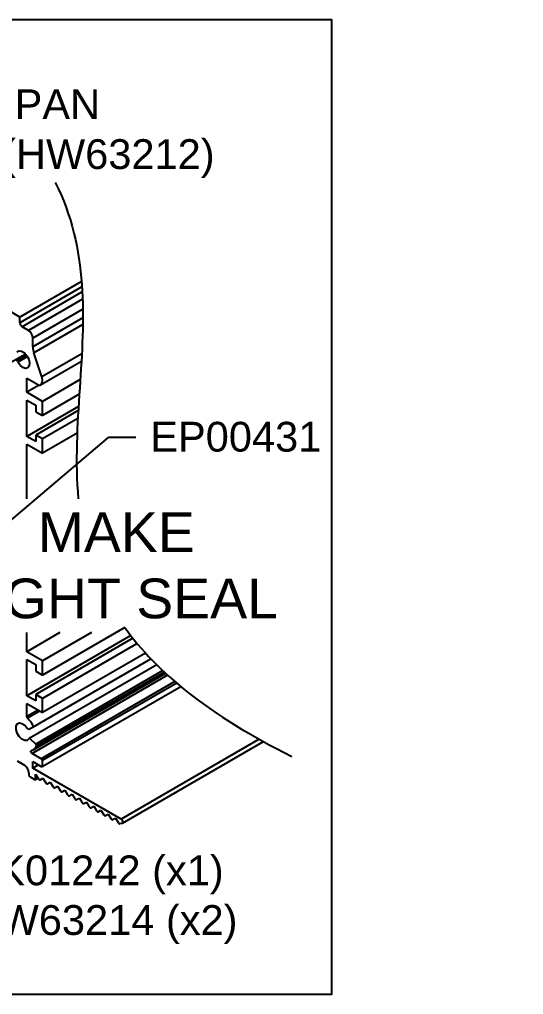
# Model space of a CAD drawing. Extents: x -0.21 to 7.62, y -6.14 to 0.
# Drawn here: x 4.44 to 7.62, y -6.14 to 0 of the extents above; entities that cross this region are included whole.
import ezdxf
from ezdxf import colors
from ezdxf.entities.mleader import LeaderData, LeaderLine
from ezdxf.math import Vec2, Vec3

# ---------------------------------------------------------------- set-up
doc = ezdxf.new("R2010")
doc.units = 0
doc.header["$LTSCALE"] = 0.5
doc.header["$MEASUREMENT"] = 0
doc.layers.add('FAB DWG', color=221, linetype='CONTINUOUS')
doc.layers.add('Housing', color=150, linetype='CONTINUOUS')
doc.layers.add('Text-Unprinted', color=131, linetype='CONTINUOUS', plot=False)
doc.styles.add('LSAD_Standard', font='arial.ttf')

msp = doc.modelspace()

# ---------------------------------------------------------------- linework, layer by layer
at = {"layer": 'Housing', "transparency": 16777216}
for p, q in [((4.4427, -1.8732), (3.57, -1.3694)), ((4.8314, -1.6488), (4.4427, -1.8732)), ((4.834, -1.6841), (4.4427, -1.9099)), ((4.8358, -1.7156), (4.4568, -1.9344)), ((4.8378, -1.7602), (4.4964, -1.9573)), ((4.8394, -1.8246), (4.5247, -2.0063)), ((4.4427, -1.9099), (4.4427, -1.8732)), ((4.8396, -1.8786), (4.5247, -2.0604)), ((4.4964, -1.9573), (4.4568, -1.9344)), ((4.8393, -1.9209), (4.5314, -2.0987)), ((4.5247, -2.0604), (4.5247, -2.0063)), ((4.4794, -2.106), (4.39, -2.1576)), ((4.4851, -2.113), (4.4201, -2.1505)), ((4.4908, -2.1214), (4.4293, -2.1569)), ((4.5809, -2.2499), (4.5314, -2.0987)), ((4.833, -2.1043), (4.5809, -2.2499)), ((4.5724, -2.3003), (4.8305, -2.1514)), ((4.4858, -2.2574), (4.5603, -2.3003)), ((4.4858, -2.3472), (4.4858, -2.2574)), ((4.8234, -2.2666), (4.5848, -2.4043)), ((4.5642, -2.302), (4.4858, -2.3472)), ((4.5848, -2.4043), (4.4858, -2.3472)), ((4.8173, -2.3599), (4.5848, -2.4941)), ((4.4858, -2.3962), (4.5424, -2.4288)), ((4.4858, -2.6248), (4.4858, -2.3962)), ((4.8125, -2.4362), (4.4858, -2.6248)), ((4.5424, -2.4288), (4.5424, -2.4697)), ((4.5848, -2.4941), (4.5848, -2.4043)), ((4.811, -2.4616), (4.5424, -2.6166)), ((4.5424, -2.4697), (4.5848, -2.4941)), ((4.8081, -2.5122), (4.5848, -2.6411)), ((4.5424, -2.6575), (4.4858, -2.6248)), ((4.5424, -2.6166), (4.5424, -2.6575)), ((4.5848, -2.6411), (4.5424, -2.6166)), ((4.8038, -2.6045), (4.5848, -2.7309)), ((4.4858, -2.6738), (4.5848, -2.7309)), ((4.4858, -3.0174), (4.4858, -2.6738)), ((4.5848, -2.7309), (4.5848, -2.6411)), ((4.4858, -3.9803), (4.4858, -3.8593)), ((4.6955, -3.8593), (4.4858, -3.9803)), ((5.1035, -3.8278), (4.5848, -4.1272)), ((4.8934, -3.8593), (4.5848, -4.0374)), ((5.1419, -3.8791), (4.4858, -4.2579)), ((5.1552, -3.896), (4.5424, -4.2497)), ((4.5848, -4.0374), (4.4858, -3.9803)), ((5.1824, -3.9293), (4.5848, -4.2742)), ((5.2346, -3.9889), (4.5848, -4.364)), ((4.4858, -4.0293), (4.5424, -4.0619)), ((4.4858, -4.2579), (4.4858, -4.0293)), ((4.525, -4.4549), (5.2688, -4.0255)), ((4.5848, -4.1272), (4.5848, -4.0374)), ((5.306, -4.0632), (4.5015, -4.5277)), ((4.5424, -4.0619), (4.5424, -4.1027)), ((4.5424, -4.1027), (4.5848, -4.1272)), ((5.3436, -4.0996), (4.5425, -4.562)), ((5.3542, -4.1094), (4.5469, -4.5755)), ((5.3735, -4.1271), (4.5194, -4.6202)), ((4.5268, -4.5984), (5.3617, -4.1164)), ((5.4196, -4.1679), (4.5778, -4.6539)), ((4.5828, -4.7034), (5.4564, -4.199)), ((5.431, -4.1777), (4.5848, -4.6661)), ((4.5424, -4.2905), (4.4858, -4.2579)), ((4.5424, -4.2497), (4.5424, -4.2905)), ((4.5848, -4.2742), (4.5424, -4.2497)), ((4.5848, -4.364), (4.5848, -4.2742)), ((4.4858, -4.3069), (4.5848, -4.364)), ((4.4858, -4.3892), (4.4858, -4.3069)), ((4.5572, -4.3481), (4.4858, -4.3892)), ((4.5687, -4.3547), (4.4907, -4.3997)), ((4.4983, -4.4673), (4.5247, -4.4551)), ((4.5425, -4.562), (4.5087, -4.5298)), ((5.9515, -4.5319), (5.0812, -5.0344)), ((5.0887, -5.0596), (5.9777, -4.5464)), ((4.5778, -4.6539), (4.5194, -4.6202)), ((4.4257, -4.6682), (4.4717, -4.6947)), ((4.5247, -4.6723), (4.5778, -4.7029)), ((4.5247, -4.7131), (4.5247, -4.6723)), ((4.5601, -4.6927), (4.5247, -4.7131)), ((5.0812, -5.0344), (4.5247, -4.7131)), ((4.5848, -4.6988), (4.5848, -4.6661)), ((4.5, -4.7437), (4.5, -4.756)), ((4.507, -4.7682), (4.5353, -4.7845)), ((4.5403, -4.785), (4.5568, -4.7755)), ((4.5421, -4.7517), (4.5601, -4.7809)), ((4.5423, -4.7804), (4.5421, -4.7517)), ((4.5552, -4.7729), (4.5423, -4.7804)), ((4.5697, -4.7863), (4.588, -4.7768)), ((4.588, -4.7768), (4.606, -4.806)), ((4.6156, -4.8114), (4.6339, -4.8019)), ((4.6339, -4.8019), (4.6519, -4.8311)), ((4.6615, -4.8365), (4.6798, -4.827)), ((4.6798, -4.827), (4.6978, -4.8562)), ((4.7074, -4.8616), (4.7257, -4.8521)), ((4.7257, -4.8521), (4.7437, -4.8813)), ((4.7533, -4.8867), (4.7716, -4.8772)), ((4.7716, -4.8772), (4.7896, -4.9064)), ((4.7992, -4.9118), (4.8175, -4.9023)), ((4.8175, -4.9023), (4.8355, -4.9315)), ((4.845, -4.937), (4.8624, -4.9283)), ((4.8624, -4.9283), (4.8801, -4.9569)), ((4.8897, -4.9623), (4.908, -4.9528)), ((4.908, -4.9528), (4.9259, -4.982)), ((4.9355, -4.9874), (4.9539, -4.9779)), ((4.9539, -4.9779), (4.9718, -5.0071)), ((4.9814, -5.0125), (4.9998, -5.003)), ((4.9998, -5.003), (5.0177, -5.0322)), ((5.0273, -5.0376), (5.0457, -5.0281)), ((5.0457, -5.0281), (5.0636, -5.0573)), ((5.0732, -5.0627), (5.0829, -5.0597))]:
    msp.add_line(p, q, dxfattribs=at)
at = {"layer": 'Housing', "transparency": 16777216, "flags": 128}
for points in [[(4.4246, -2.0926), (4.4372, -2.0853), (4.4538, -2.0873), (4.4716, -2.0984), (4.4877, -2.1166), (4.4992, -2.1389), (4.5044, -2.1616), (4.5023, -2.1809), (4.4932, -2.1934), (4.4788, -2.1971), (4.4614, -2.1914), (4.4439, -2.1772), (4.4293, -2.1569)], [(4.5692, -2.3018), (4.5743, -2.2991), (4.5784, -2.295), (4.5816, -2.2897), (4.5838, -2.2832), (4.5848, -2.2758), (4.5846, -2.2676), (4.5833, -2.2589), (4.5809, -2.2499)], [(4.5002, -4.5291), (4.4892, -4.539), (4.4735, -4.5398), (4.4558, -4.5313), (4.4389, -4.5149), (4.4258, -4.4934), (4.4186, -4.4704), (4.4185, -4.4497), (4.4256, -4.435), (4.4387, -4.4285), (4.4555, -4.4315), (4.4733, -4.4433), (4.489, -4.4621)], [(4.5247, -4.4551), (4.5257, -4.4544), (4.5264, -4.4533), (4.5269, -4.452), (4.5271, -4.4504), (4.5269, -4.4487), (4.5265, -4.4468), (4.5258, -4.4449), (4.5248, -4.4431)], [(4.5087, -4.5298), (4.5075, -4.5288), (4.5062, -4.528), (4.505, -4.5275), (4.5038, -4.5272), (4.5026, -4.5273), (4.5016, -4.5276), (4.5008, -4.5282), (4.5002, -4.5291)], [(4.5194, -4.6202), (4.5172, -4.6185), (4.5152, -4.6162), (4.5137, -4.6135), (4.5127, -4.6106), (4.5123, -4.6079), (4.5127, -4.6056), (4.5137, -4.6039), (4.5153, -4.603)], [(4.5601, -4.7809), (4.5612, -4.7824), (4.5623, -4.7837), (4.5636, -4.7849), (4.5649, -4.7857), (4.5662, -4.7863), (4.5675, -4.7866), (4.5687, -4.7866), (4.5697, -4.7863)], [(4.606, -4.806), (4.607, -4.8075), (4.6082, -4.8088), (4.6095, -4.81), (4.6108, -4.8108), (4.6121, -4.8114), (4.6134, -4.8117), (4.6146, -4.8117), (4.6156, -4.8114)], [(4.6519, -4.8311), (4.6529, -4.8326), (4.6541, -4.8339), (4.6554, -4.8351), (4.6567, -4.836), (4.658, -4.8365), (4.6593, -4.8368), (4.6604, -4.8368), (4.6615, -4.8365)], [(4.6978, -4.8562), (4.6988, -4.8577), (4.7, -4.859), (4.7013, -4.8602), (4.7026, -4.8611), (4.7039, -4.8617), (4.7052, -4.8619), (4.7063, -4.8619), (4.7074, -4.8616)], [(4.7437, -4.8813), (4.7447, -4.8828), (4.7459, -4.8841), (4.7472, -4.8853), (4.7485, -4.8862), (4.7498, -4.8868), (4.7511, -4.887), (4.7522, -4.887), (4.7533, -4.8867)], [(4.7896, -4.9064), (4.7906, -4.9079), (4.7918, -4.9092), (4.7931, -4.9104), (4.7944, -4.9113), (4.7957, -4.9119), (4.797, -4.9121), (4.7981, -4.9121), (4.7992, -4.9118)], [(4.8355, -4.9315), (4.8365, -4.933), (4.8377, -4.9344), (4.839, -4.9355), (4.8403, -4.9364), (4.8416, -4.937), (4.8428, -4.9373), (4.844, -4.9373), (4.845, -4.937)], [(4.8801, -4.9569), (4.8811, -4.9584), (4.8823, -4.9597), (4.8836, -4.9609), (4.8849, -4.9618), (4.8862, -4.9624), (4.8874, -4.9626), (4.8886, -4.9626), (4.8897, -4.9623)], [(4.9259, -4.982), (4.927, -4.9835), (4.9282, -4.9848), (4.9295, -4.986), (4.9308, -4.9869), (4.9321, -4.9875), (4.9333, -4.9877), (4.9345, -4.9877), (4.9355, -4.9874)], [(4.9718, -5.0071), (4.9729, -5.0086), (4.9741, -5.0099), (4.9753, -5.0111), (4.9767, -5.012), (4.978, -5.0126), (4.9792, -5.0128), (4.9804, -5.0128), (4.9814, -5.0125)], [(5.0177, -5.0322), (5.0188, -5.0337), (5.02, -5.035), (5.0212, -5.0362), (5.0226, -5.0371), (5.0239, -5.0377), (5.0251, -5.0379), (5.0263, -5.0379), (5.0273, -5.0376)], [(5.0636, -5.0573), (5.0647, -5.0588), (5.0659, -5.0601), (5.0671, -5.0613), (5.0684, -5.0622), (5.0698, -5.0628), (5.071, -5.0631), (5.0722, -5.063), (5.0732, -5.0627)], [(5.0829, -5.0597), (5.0866, -5.0603), (5.0896, -5.059), (5.0914, -5.056), (5.0918, -5.0517), (5.0908, -5.0468), (5.0884, -5.0418), (5.0851, -5.0374), (5.0812, -5.0344)]]:
    msp.add_lwpolyline(points, dxfattribs=at)
at = {"layer": 'Housing', "transparency": 16777216}
for centre, radius, start, end in [((4.4734, -1.9085), 0.0307, 182.60548, 237.39452), ((4.4633, -2.0091), 0.0615, 2.60548, 57.39452), ((4.6494, -2.0586), 0.1247, 180.8303, 198.78064), ((4.5664, -2.2914), 0.0108, 235.78259, 285.35013), ((4.5015, -4.3884), 0.0157, 182.91176, 226.31915), ((4.3423, -4.5518), 0.2125, 30.78084, 45.70994), ((4.497, -4.4587), 0.0087, 203.30576, 278.4822), ((4.5032, -4.5573), 0.0473, 284.80624, 337.3885), ((4.5338, -4.5723), 0.0135, 346.29384, 49.51845), ((4.5695, -4.6668), 0.0154, 2.60548, 57.39452), ((4.4386, -4.7465), 0.0615, 2.60548, 57.39452), ((4.5805, -4.6995), 0.00437, 230.79671, 9.21404), ((4.5153, -4.7553), 0.0154, 182.60548, 237.39452), ((4.538, -4.7811), 0.00438, 230.91939, 9.95909)]:
    msp.add_arc(centre, radius, start, end, dxfattribs=at)
at = {"layer": 'Housing', "color": 1, "transparency": 16777216}
msp.add_open_spline([(4.6657, -1.0252), (4.877, -1.4473), (4.8332, -2.1168), (4.7894, -2.7863), (4.8108, -3.0174)], degree=3, knots=[0.456515, 0.456515, 0.456515, 0.456515, 1, 1.2905974, 1.2905974, 1.2905974, 1.2905974], dxfattribs=at)
msp.add_open_spline([(5.1035, -3.8278), (5.3043, -4.1073), (5.6312, -4.3793), (6.1564, -4.6396)], degree=3, dxfattribs=at)
at = {"layer": 'Text-Unprinted', "ltscale": 0.5, "transparency": 16777216}
msp.add_lwpolyline([(0, 0), (6.4064, 0), (6.4064, -6.1385), (0, -6.1385)], close=True, dxfattribs=at)

# ---------------------------------------------------------------- texts
at = {"layer": 'FAB DWG', "transparency": 16777216, "insert": (5.0502, -3.4383), "char_height": 0.25, "attachment_point": 5, "style": 'LSAD_Standard'}
msp.add_mtext_dynamic_manual_height_columns('\\A1;MAKE TIGHT SEAL', width=2.034107, gutter_width=16.875, heights=[0], dxfattribs=at)

# ---------------------------------------------------------------- leaders
at = {"layer": 'FAB DWG', "ltscale": 0.5, "transparency": 16777216}
ml = msp.add_multileader_mtext('Standard', dxfattribs=at)
ml.set_content('\\A1;6-32 x {\\H0.7x;\\S1/2;}" PAN\\PTYPE F (HW63212)', color=256, style='LSAD_Standard')
ml.set_leader_properties()
ml.build(insert=Vec2(0, 0))
ml.multileader.update_dxf_attribs({"text_left_attachment_type": 2, "dogleg_length": 0.36, "arrow_head_size": 0.1875})
ctx = ml.context
ctx.base_point, ctx.char_height, ctx.arrow_head_size, ctx.landing_gap_size, ctx.plane_origin = Vec3(3.2513, -0.684), 0.1875, 0.1875, 0.09, Vec3(2.2739, 15.5392)
ctx.left_attachment = 2
notes = []
notes.append((ctx, [(0, (1, 1, 0), (2.9741, -0.684), (1, 0), 0.2772, [(3, [(2.8607, -3.0728), (0.8971, -1.9163), (3.0831, -5.3051), (0.9817, -4.176)], 0, [])])]))
ctx.mtext.insert, ctx.mtext.width, ctx.mtext.defined_height, ctx.mtext.flow_direction = Vec3(3.3413, -0.3761), 2.351815, 0.6491, 5
ml = msp.add_multileader_mtext('Standard', dxfattribs=at)
ml.set_content('\\A1;EP00431', color=256, style='LSAD_Standard')
ml.set_leader_properties()
ml.build(insert=Vec2(0, 0))
ml.multileader.update_dxf_attribs({"text_left_attachment_type": 2, "dogleg_length": 0.36, "arrow_head_size": 0.1875})
ctx = ml.context
ctx.base_point, ctx.char_height, ctx.arrow_head_size, ctx.landing_gap_size, ctx.plane_origin = Vec3(5.1745, -2.6288), 0.1875, 0.1875, 0.09, Vec3(1.983, 11.1661)
ctx.left_attachment = 2
notes.append((ctx, [(0, (1, 1, 0), (5.0043, -2.6288), (1, 0), 0.1702, [(0, [(3.2452, -4.1171)], 0, [])])]))
ctx.mtext.insert, ctx.mtext.width, ctx.mtext.defined_height, ctx.mtext.flow_direction = Vec3(5.2645, -2.533), 2.351815, 0.6491, 5
ml = msp.add_multileader_mtext('Standard', dxfattribs=at)
ml.set_content('\\A1;BK01242 (x1)\\PHW63214 (x2)', color=256, style='LSAD_Standard')
ml.set_leader_properties()
ml.build(insert=Vec2(0, 0))
ml.multileader.update_dxf_attribs({"text_left_attachment_type": 2, "dogleg_length": 0.36, "arrow_head_size": 0.1875})
ctx = ml.context
ctx.base_point, ctx.char_height, ctx.arrow_head_size, ctx.landing_gap_size, ctx.plane_origin = Vec3(4.0357, -5.5439), 0.1875, 0.1875, 0.09, Vec3(1.8599, 10.1644)
ctx.left_attachment = 2
notes.append((ctx, [(0, (1, 1, 0), (3.6685, -5.5439), (1, 0), 0.3672, [(0, [(3.1068, -5.9219)], 0, [])])]))
ctx.mtext.insert, ctx.mtext.width, ctx.mtext.defined_height, ctx.mtext.flow_direction = Vec3(4.1257, -5.2632), 2.351815, 0.6491, 5
for ctx, leaders in notes:
    for number, flags, end, landing, length, lines in leaders:
        leader = LeaderData()
        leader.index, (leader.has_last_leader_line, leader.has_dogleg_vector, leader.attachment_direction) = number, flags
        leader.last_leader_point, leader.dogleg_vector, leader.dogleg_length = Vec3(end), Vec3(landing), length
        for number, points, colour, breaks in lines:
            line = LeaderLine()
            line.index, line.vertices, line.color, line.breaks = number, Vec3.list(points), colors.encode_raw_color(colour), breaks
            leader.lines.append(line)
        ctx.leaders.append(leader)

doc.saveas('drawing.dxf')
